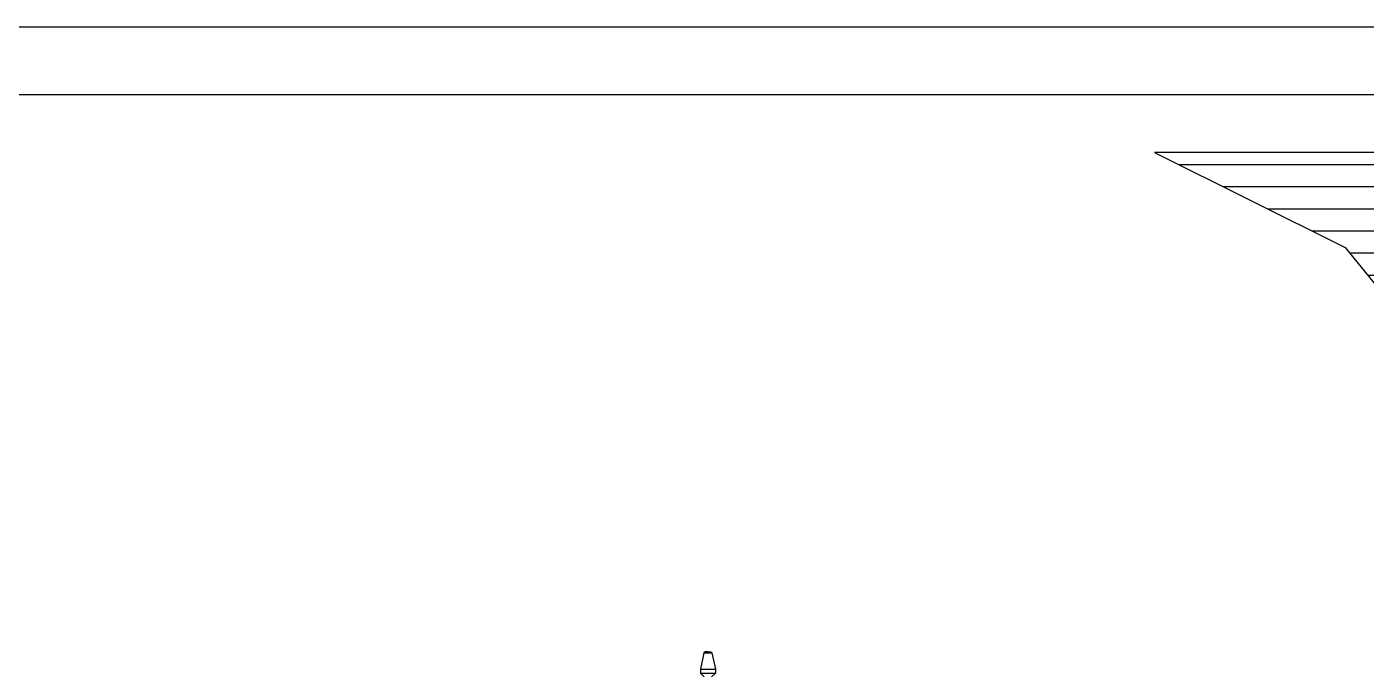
# Model space of a CAD drawing. Header units: metres. Extents: x 0 to 63075, y 0 to 44550.
# Drawn here: x 50973 to 51791, y 42031 to 42426 of the extents above; entities that cross this region are included whole.
import ezdxf

# ---------------------------------------------------------------- set-up
doc = ezdxf.new("R2010")
doc.units = ezdxf.units.M
doc.header["$LTSCALE"] = 75
for name, color, linetype in [('GSB', 7, 'Continuous'), ('ML6', 1, 'Continuous'), ('SL1', 8, 'Continuous')]:
    doc.layers.add(name, color=color, linetype=linetype)

# ---------------------------------------------------------------- blocks, each defined once
blk = doc.blocks.new('A$C6bae614f')
at = {"layer": 'SL1'}
h = blk.add_hatch(dxfattribs=at)
h.set_pattern_fill('_USER', color=256, scale=90, angle=-0.0019, style=0, pattern_type=0)
h.set_pattern_definition([(359.99813, (326091.565, -12068.16), (0.00294, 90), [])])
h.paths.add_polyline_path([(361681, 56828.2), (358187, 56828.3), (358962.4, 56441.6), (359371.2, 55939.7), (359986.2, 55813.8), (360598.6, 55956.4), (361098, 56493.4)])
for p, q in [((349170.6, 57339.8), (379580.6, 57339.8)), ((349470.6, 57064.3), (379299.6, 57064.3)), ((356354.1, 54790.9), (356339.9, 54725)), ((356358.7, 54794.9), (356354.1, 54790.9)), ((356354.1, 54790.9), (356366.5, 54790.9)), ((356370.4, 54795.2), (356358.7, 54794.9)), ((356358.7, 54794.9), (356367.6, 54794.9)), ((356366.5, 54790.9), (356386.7, 54790.9)), ((356367.6, 54794.9), (356382.1, 54794.9)), ((356370.4, 54795.2), (356382.1, 54794.9)), ((356382.1, 54794.9), (356386.7, 54790.9)), ((356386.7, 54790.9), (356400.9, 54725)), ((356339.9, 54725), (356363, 54725)), ((356339.9, 54725), (356339.9, 54709.2)), ((356339.9, 54709.2), (356363, 54709.2)), ((356355.3, 54693.2), (356339.9, 54709.2)), ((356363, 54725), (356400.9, 54725)), ((356363, 54709.2), (356401, 54709.2)), ((356385.5, 54693.2), (356401, 54709.2)), ((356400.9, 54725), (356401, 54709.2))]:
    blk.add_line(p, q, dxfattribs=at)
blk.add_lwpolyline([(361681, 56828.2), (358187, 56828.3), (358962.4, 56441.6), (359371.2, 55939.7), (359986.2, 55813.8), (360598.6, 55956.4), (361098, 56493.4)], close=True, dxfattribs=at)
blk = doc.blocks.new('zw$15D4')
at = {"layer": 'ML6', "xscale": 0.2502808837766805, "yscale": 0.2502808837766805, "zscale": 0.2502808837766805}
blk.add_blockref('A$C6bae614f', (-85544.7, -3177.3), dxfattribs=at)

msp = doc.modelspace()

# ---------------------------------------------------------------- block references
at = {"layer": 'GSB', "xscale": 0.6000000000000068, "yscale": 0.6000000000000068, "zscale": 0.6000000000000068}
msp.add_blockref('zw$15D4', (49200, 35721.63), dxfattribs=at)

doc.saveas('drawing.dxf')
